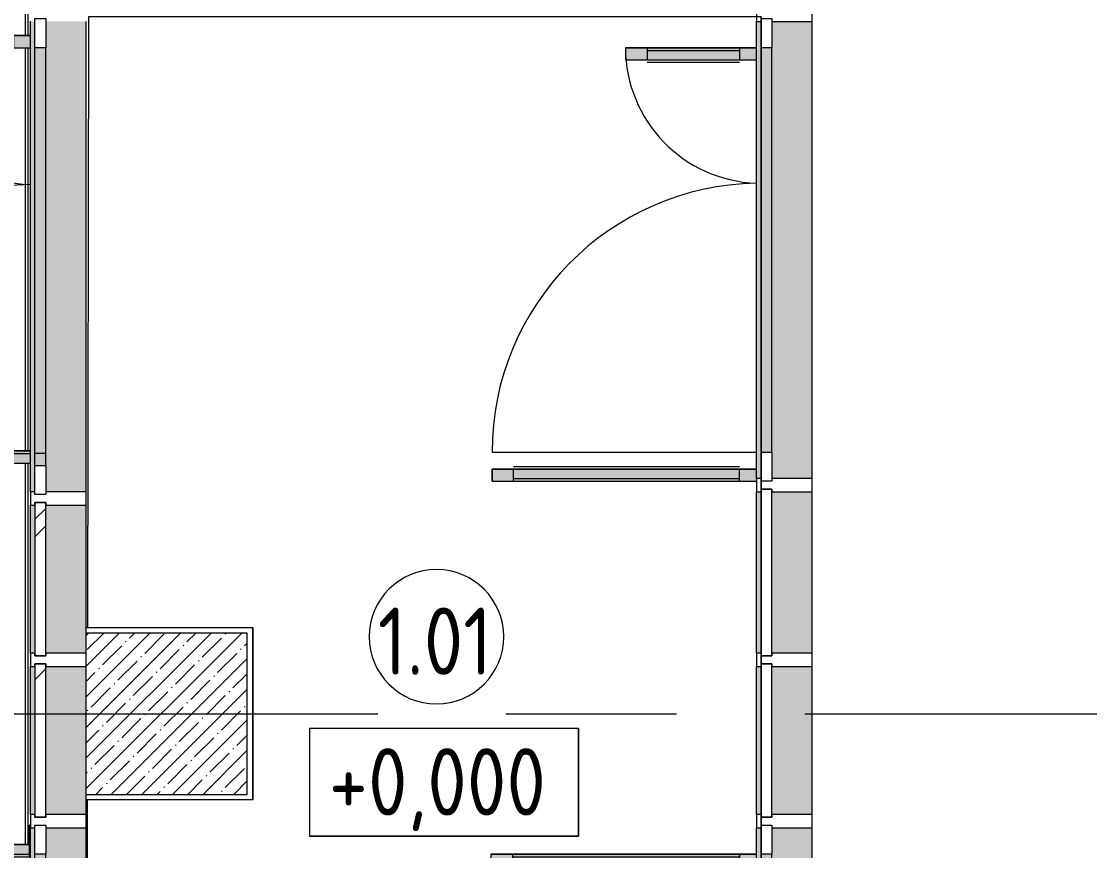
# Model space of a CAD drawing. Header units: millimetres. Extents: x -4029 to 232974, y -8553 to 104777.
# Drawn here: x 3821 to 7791, y 17641 to 20725 of the extents above; entities that cross this region are included whole.
import ezdxf

# ---------------------------------------------------------------- set-up
doc = ezdxf.new("R2010")
doc.units = ezdxf.units.MM
doc.linetypes.add('Осевая', pattern=[3175, 635, -476.25, 1587.5, -476.25])
for name, color, linetype, lineweight in [('A-AREA-BNDY', 7, 'Continuous', 9), ('A-AREA-IDEN', 7, 'Continuous', 9), ('A-GLAZ-CURT', 7, 'Continuous', 9), ('A-GLAZ-CWMG', 7, 'Continuous', 9), ('G-ANNO-DIMS', 7, 'Continuous', 9), ('S-COLS', 7, 'Continuous', 9), ('Оси-2', 7, 'Осевая', 9)]:
    doc.layers.add(name, color=color, linetype=linetype, lineweight=lineweight)
for name, color, linetype, lineweight, true_color in [('A-DETL-GENF-2', 7, 'Continuous', 9, 0xe2e2e2), ('A-DETL-GENF-3', 7, 'Continuous', 9, 0xaaaaaa), ('A-DOOR-1', 7, 'Continuous', 9, 0xaaaaaa), ('A-FLOR-1', 7, 'Continuous', 9, 0xaaaaaa), ('A-GLAZ-CWMG-1', 7, 'Continuous', 9, 0x383e42)]:
    doc.layers.add(name, color=color, linetype=linetype, lineweight=lineweight, true_color=true_color)
doc.styles.add('GOST Common', font='', dxfattribs={"width": 0.9, "height": 250})
doc.styles.get('GOST Common').set_extended_font_data('GOST Common')

# ---------------------------------------------------------------- blocks, each defined once
blk = doc.blocks.new('Системная панель - Стекло - 40мм-32257947-План монтажа стен и перегородок 1 этажа в осях 1-12')
at = {"layer": 'A-GLAZ-CURT'}
h = blk.add_hatch(dxfattribs=at)
h.set_pattern_fill('FP_33', color=256, style=0, pattern_type=2)
h.set_pattern_definition([(135, (18575, -6670), (-282.843, -282.843), [200, -600]), (135, (18675, -6870), (-282.843, -282.843), [600, -200]), (135, (18775, -6470), (-282.843, -282.843), [200, -600])])
h.paths.add_polyline_path([(310, 0), (310, 40), (-310, 40), (-310, 0), (300, 0)])
for p, q in [((310, 40), (-310, 40)), ((-310, 40), (-310, 0)), ((310, 0), (310, 40)), ((-310, 0), (310, 0))]:
    blk.add_line(p, q, dxfattribs=at)
blk = doc.blocks.new('Прямоугольный импост - Импост структурный с накладкой - 190мм-32257948-План монтажа стен и перегородок 1 этажа в осях 1-12')
at = {"layer": 'A-GLAZ-CWMG-1'}
for points in [[(6553, 18375), (6570, 18375), (6570, 18975), (6553, 18975), (6553, 18409.4)], [(6610, 18375), (6760, 18375), (6760, 18975), (6610, 18975), (6610, 18478.6)]]:
    blk.add_hatch(color=256, dxfattribs=at).paths.add_polyline_path(points)
at = {"layer": 'A-GLAZ-CWMG'}
for p, q in [((6553, 18375), (6553, 18975)), ((6760, 18375), (6760, 18975))]:
    blk.add_line(p, q, dxfattribs=at)
blk = doc.blocks.new('Прямоугольный импост - Импост структурный с накладкой - 190мм-32257698-План монтажа стен и перегородок 1 этажа в осях 1-12')
at = {"layer": 'A-GLAZ-CWMG-1'}
for points in [[(6570, 16025), (6570, 17725), (6553, 17725), (6553, 16025)], [(6610, 16025), (6760, 16025), (6760, 17725), (6610, 17725), (6610, 16123)], [(6570, 16123), (6610, 16123), (6610, 17627), (6570, 17627), (6570, 16953)]]:
    blk.add_hatch(color=256, dxfattribs=at).paths.add_polyline_path(points)
at = {"layer": 'A-GLAZ-CWMG'}
for p, q in [((6553, 16025), (6553, 17725)), ((6760, 16025), (6760, 17725)), ((6570, 16123), (6570, 17627)), ((6610, 16123), (6610, 17627))]:
    blk.add_line(p, q, dxfattribs=at)
blk = doc.blocks.new('Прямоугольный импост - Импост структурный с накладкой - 190мм-22862222-План монтажа стен и перегородок 1 этажа в осях 1-12')
at = {"layer": 'A-GLAZ-CWMG'}
for p, q in [((-25, 0), (-25, 17)), ((-25, 17), (25, 17)), ((25, 0), (15, 0)), ((15, 0), (15, -40)), ((25, 17), (25, 0)), ((-25, -190), (-25, -40)), ((15, -40), (25, -40)), ((25, -40), (25, -190)), ((25, -190), (-25, -190))]:
    blk.add_line(p, q, dxfattribs=at)
blk = doc.blocks.new('Прямоугольный импост - Импост структурный с накладкой - 190мм-V17-План монтажа стен и перегородок 1 этажа в осях 1-12')
at = {"layer": 'A-GLAZ-CWMG'}
for p, q in [((-25, 0), (-25, 17)), ((-25, 17), (25, 17)), ((-15, 0), (-25, 0)), ((-15, -40), (-15, 0)), ((25, 17), (25, 0)), ((-25, -190), (-25, -40)), ((-25, -40), (-15, -40)), ((25, -40), (25, -190)), ((25, -190), (-25, -190))]:
    blk.add_line(p, q, dxfattribs=at)
blk = doc.blocks.new('Дверь_Витражная_остекление_ - ДВН_ДАО_Главный вход_1800 в свету 4-32257700-План монтажа стен и перегородок 1 этажа в осях 1-12')
at = {"layer": 'A-DETL-GENF-2'}
for points in [[(-707, -416.2), (-707, -17), (-752, -17), (-752, -1004), (-707, -1004), (-707, -698.4)], [(860, -256.6), (860, -17), (815, -17), (815, -500), (860, -500)]]:
    blk.add_hatch(color=256, dxfattribs=at).paths.add_polyline_path(points)
at = {"layer": 'A-DETL-GENF-3'}
for p, q in [((-752, -1004), (-752, -17)), ((-752, -17), (-752, -1004)), ((-707, -1004), (-707, -17)), ((-707, -1004), (-707, -17)), ((815, -500), (815, -17)), ((815, -17), (815, -500)), ((860, -500), (860, -17)), ((860, -500), (860, -17)), ((-752, -80), (-707, -80)), ((-742, -924), (-742, -80)), ((-698, -924), (-698, -80)), ((806, -420), (806, -80)), ((860, -80), (815, -80)), ((850, -420), (850, -80)), ((860, -420), (815, -420)), ((860, -500), (815, -500)), ((815, -500), (860, -500)), ((-752, -924), (-707, -924)), ((-752, -1004), (-707, -1004)), ((-752, -1004), (-707, -1004))]:
    blk.add_line(p, q, dxfattribs=at)
at = {"layer": 'A-DOOR-1'}
for p, q in [((-860, 40), (-752, 40)), ((-860, 0), (-860, 40)), ((-752, 40), (-752, 0)), ((752, 40), (860, 40)), ((752, 0), (752, 40)), ((860, 40), (860, 0)), ((-752, 0), (-860, 0)), ((-752, -1004), (-752, -17)), ((860, 0), (752, 0)), ((752, -500), (752, -17))]:
    blk.add_line(p, q, dxfattribs=at)
for centre, radius, start, end in [((-752, 0), 1004, 270, 359.0271), ((752, 0), 500, 181.958, 270)]:
    blk.add_arc(centre, radius, start, end, dxfattribs=at)
blk = doc.blocks.new('Прямоугольный импост - Импост структурный с накладкой - 190мм-23190277-План монтажа стен и перегородок 1 этажа в осях 1-12')
at = {"layer": 'A-GLAZ-CWMG-1'}
for points in [[(3871.1, 19950.1), (3871.1, 20725.1), (3854.1, 20725.1), (3854.1, 19950.1), (3861.1, 19950.1)], [(4031.1, 19950.1), (4061.1, 19950.1), (4060, 20725.1), (3911.1, 20725.1), (3911.1, 19950.1), (4006.1, 19950.1)], [(3871.1, 19950.1), (3911.1, 19950.1), (3910, 20627.1), (3871.1, 20627.1), (3871.1, 20132.9)]]:
    blk.add_hatch(color=256, dxfattribs=at).paths.add_polyline_path(points)
at = {"layer": 'A-GLAZ-CWMG'}
for p, q in [((3854.1, 19950.1), (3854.1, 20725.1)), ((4061.1, 19950.1), (4061.1, 20725)), ((3871.1, 19950.1), (3871.1, 20627.1)), ((3911.1, 19950.1), (3911.1, 20627.1))]:
    blk.add_line(p, q, dxfattribs=at)
blk = doc.blocks.new('BSC_Колонна _Прямоугольная - 600х600-17858062-План монтажа стен и перегородок 1 этажа в осях 1-12')
at = {"layer": 'S-COLS'}
h = blk.add_hatch(dxfattribs=at)
h.set_pattern_fill('FP_73', color=256, style=0, pattern_type=2)
h.set_pattern_definition([(45, (-4360, -18150), (-57.02463, 57.02463), []), (45, (-4302.975, -18150), (-57.02463, 57.02463), [100.806, -20.161, 3.353, -16.808])])
h.paths.add_polyline_path([(300, -300), (300, 300), (-300, 300), (-300, -300), (-151.3, -300)])
for p, q in [((300, 300), (-300, 300)), ((-300, 300), (-300, -300)), ((300, -300), (300, 300)), ((-300, -300), (300, -300))]:
    blk.add_line(p, q, dxfattribs=at)
blk = doc.blocks.new('Дверь_Витражная_остекление_ - ДВН_ДАО_Главный вход_1800 в свету 3-32257949-План монтажа стен и перегородок 1 этажа в осях 1-12')
at = {"layer": 'A-DETL-GENF-2'}
for points in [[(-707, -109.5), (-707, -17), (-752, -17), (-752, -504), (-707, -504), (-707, -135.7)], [(860, -256.6), (860, -17), (815, -17), (815, -1000), (860, -1000)]]:
    blk.add_hatch(color=256, dxfattribs=at).paths.add_polyline_path(points)
at = {"layer": 'A-DETL-GENF-3'}
for p, q in [((-752, -504), (-752, -17)), ((-752, -17), (-752, -504)), ((-707, -504), (-707, -17)), ((-707, -504), (-707, -17)), ((815, -1000), (815, -17)), ((815, -17), (815, -1000)), ((860, -1000), (860, -17)), ((860, -1000), (860, -17)), ((-752, -80), (-707, -80)), ((-742, -424), (-742, -80)), ((-698, -424), (-698, -80)), ((806, -920), (806, -80)), ((860, -80), (815, -80)), ((850, -920), (850, -80)), ((-752, -424), (-707, -424)), ((-752, -504), (-707, -504)), ((-752, -504), (-707, -504)), ((860, -920), (815, -920)), ((860, -1000), (815, -1000)), ((815, -1000), (860, -1000))]:
    blk.add_line(p, q, dxfattribs=at)
at = {"layer": 'A-DOOR-1'}
for p, q in [((-860, 40), (-752, 40)), ((-860, 0), (-860, 40)), ((-752, 40), (-752, 0)), ((752, 40), (860, 40)), ((752, 0), (752, 40)), ((860, 40), (860, 0)), ((-752, 0), (-860, 0)), ((-752, -504), (-752, -17)), ((860, 0), (752, 0)), ((752, -1000), (752, -17))]:
    blk.add_line(p, q, dxfattribs=at)
for centre, radius, start, end in [((-752, 0), 504, 270, 358.0576), ((752, 0), 1000, 180.9768, 270)]:
    blk.add_arc(centre, radius, start, end, dxfattribs=at)
blk = doc.blocks.new('Системная панель - Стекло - 40мм-23926328-План монтажа стен и перегородок 1 этажа в осях 1-12')
at = {"layer": 'A-GLAZ-CURT'}
h = blk.add_hatch(dxfattribs=at)
h.set_pattern_fill('FP_77', color=256, style=0, pattern_type=2)
h.set_pattern_definition([(135, (17950, -6670), (-282.843, -282.843), [200, -600]), (135, (18050, -6870), (-282.843, -282.843), [600, -200]), (135, (18150, -6470), (-282.843, -282.843), [200, -600])])
h.paths.add_polyline_path([(285, 0), (285, 40), (-285, 40), (-285, 0), (275, 0)])
for p, q in [((285, 40), (-285, 40)), ((-285, 40), (-285, 0)), ((285, 0), (285, 40)), ((-285, 0), (285, 0))]:
    blk.add_line(p, q, dxfattribs=at)
blk = doc.blocks.new('Прямоугольный импост - Импост структурный с накладкой - 190мм-23926323-План монтажа стен и перегородок 1 этажа в осях 1-12')
at = {"layer": 'A-GLAZ-CWMG-1'}
for points in [[(6553, 17775), (6570, 17775), (6570, 18325), (6553, 18325), (6553, 18012.9)], [(6760, 17775), (6760, 18325), (6610, 18325), (6610, 17775)]]:
    blk.add_hatch(color=256, dxfattribs=at).paths.add_polyline_path(points)
at = {"layer": 'A-GLAZ-CWMG'}
for p, q in [((6553, 17775), (6553, 18325)), ((6760, 17775), (6760, 18325))]:
    blk.add_line(p, q, dxfattribs=at)
blk = doc.blocks.new('Прямоугольный импост - Импост структурный с накладкой - 190мм-V50-План монтажа стен и перегородок 1 этажа в осях 1-12')
at = {"layer": 'A-GLAZ-CWMG'}
for p, q in [((-25, 0), (-25, 17)), ((-25, 17), (25, 17)), ((-15, 0), (-25, 0)), ((-15, -40), (-15, 0)), ((25, 0), (15, 0)), ((15, 0), (15, -40)), ((25, 17), (25, 0)), ((-25, -190), (-25, -40)), ((-25, -40), (-15, -40)), ((15, -40), (25, -40)), ((25, -40), (25, -190)), ((25, -190), (-25, -190))]:
    blk.add_line(p, q, dxfattribs=at)
blk = doc.blocks.new('Прямоугольный импост - Импост структурный с накладкой - 170мм-23186685-План монтажа стен и перегородок 1 этажа в осях 1-12')
at = {"layer": 'A-GLAZ-CWMG'}
for p, q in [((3836.1, 20672.1), (3836.1, 27150.1)), ((3846.1, 20672.1), (3846.1, 27150.1)), ((3836.1, 19127.1), (3836.1, 20627.1)), ((3846.1, 19127.1), (3846.1, 20627.1)), ((3836.1, 17663.1), (3836.1, 19082.1)), ((3846.1, 17663.1), (3846.1, 19082.1))]:
    blk.add_line(p, q, dxfattribs=at)
blk = doc.blocks.new('Прямоугольный импост - Импост структурный с накладкой - 190мм-23933667-План монтажа стен и перегородок 1 этажа в осях 1-12')
at = {"layer": 'A-GLAZ-CWMG-1'}
for points in [[(3861.1, 19150.1), (3871.1, 19150.1), (3871.1, 19950.1), (3854.1, 19950.1), (3854.1, 19150.1)], [(3871.1, 19150.1), (3911.1, 19150.1), (3910, 19950.1), (3871.1, 19950.1)], [(4060, 19150.1), (4061.1, 19150.1), (4060, 19950.1), (3911.1, 19950.1), (3911.1, 19150.1), (4031.1, 19150.1)]]:
    blk.add_hatch(color=256, dxfattribs=at).paths.add_polyline_path(points)
at = {"layer": 'A-GLAZ-CWMG'}
for p, q in [((3854.1, 19150.1), (3854.1, 19950.1)), ((3871.1, 19150.1), (3871.1, 19950.1)), ((3911.1, 19150.1), (3911.1, 19950.1)), ((4061.1, 19150.1), (4061.1, 19950.1))]:
    blk.add_line(p, q, dxfattribs=at)
blk = doc.blocks.new('Дверь_Витражная_СКБ_2Ст - ВН-1_ ДВН_ДАО_Главный вход_1800 в свету 3-31912953-План монтажа стен и перегородок 1 этажа в осях 1-12')
at = {"layer": 'A-DETL-GENF-2'}
for points in [[(-777, -17), (-822, -17), (-822, -554), (-777, -554), (-777, -25)], [(768, -17), (723, -17), (723, -1000), (768, -1000), (768, -25)]]:
    blk.add_hatch(color=256, dxfattribs=at).paths.add_polyline_path(points)
at = {"layer": 'A-DETL-GENF-3'}
for p, q in [((732, 40), (732, 0)), ((732, 40), (732, 0)), ((-822, -554), (-822, -17)), ((-822, -17), (-822, -554)), ((-777, -554), (-777, -17)), ((-777, -554), (-777, -17)), ((723, -1000), (723, -17)), ((723, -17), (723, -1000)), ((768, -1000), (768, -17)), ((768, -1000), (768, -17)), ((-822, -80), (-777, -80)), ((-812, -474), (-812, -80)), ((-768, -474), (-768, -80)), ((714, -920), (714, -80)), ((768, -80), (723, -80)), ((758, -920), (758, -80)), ((-822, -474), (-777, -474)), ((-822, -554), (-777, -554)), ((-822, -554), (-777, -554)), ((768, -920), (723, -920)), ((768, -1000), (723, -1000)), ((723, -1000), (768, -1000))]:
    blk.add_line(p, q, dxfattribs=at)
at = {"layer": 'A-DOOR-1'}
for p, q in [((-885, 40), (-777, 40)), ((-885, 0), (-885, 40)), ((-777, 40), (-777, 0)), ((777, 40), (885, 40)), ((777, 0), (777, 40)), ((885, 40), (885, 0)), ((-777, 0), (-885, 0)), ((-822, -554), (-822, -17)), ((732, -1000), (732, -17)), ((885, 0), (777, 0))]:
    blk.add_line(p, q, dxfattribs=at)
for centre, radius, start, end in [((-822, 0), 554, 270, 358.2329), ((732, 0), 1000, 180.9768, 270)]:
    blk.add_arc(centre, radius, start, end, dxfattribs=at)
blk = doc.blocks.new('Системная панель - Стекло - 40мм-V61-План монтажа стен и перегородок 1 этажа в осях 1-12')
at = {"layer": 'A-GLAZ-CURT'}
h = blk.add_hatch(dxfattribs=at)
h.set_pattern_fill('FP_93', color=256, style=0, pattern_type=2)
h.set_pattern_definition([(135, (17950.12, -3971.1), (-282.843, -282.843), [200, -600]), (135, (18050.12, -4171.1), (-282.843, -282.843), [600, -200]), (135, (18150.12, -3771.1), (-282.843, -282.843), [200, -600])])
h.paths.add_polyline_path([(285, 15), (285, 40), (-285, 38.9), (-285, 0), (285, 0)])
for p, q in [((285, 40), (-285, 40)), ((-285, 40), (-285, 0)), ((285, 0), (285, 40)), ((-285, 0), (285, 0))]:
    blk.add_line(p, q, dxfattribs=at)
blk = doc.blocks.new('Прямоугольный импост - Импост структурный с накладкой - 190мм-V62-План монтажа стен и перегородок 1 этажа в осях 1-12')
at = {"layer": 'A-GLAZ-CWMG-1'}
for points in [[(3861.1, 17775.1), (3871.1, 17775.1), (3871.1, 18325.1), (3854.1, 18325.1), (3854.1, 17775.1)], [(4060, 17775.1), (4061.1, 17775.1), (4060, 18325.1), (3911.1, 18325.1), (3911.1, 17775.1), (4031.1, 17775.1)]]:
    blk.add_hatch(color=256, dxfattribs=at).paths.add_polyline_path(points)
at = {"layer": 'A-GLAZ-CWMG'}
for p, q in [((3854.1, 17775.1), (3854.1, 18325.1)), ((4061.1, 17775.1), (4061.1, 17850))]:
    blk.add_line(p, q, dxfattribs=at)
blk = doc.blocks.new('Прямоугольный импост - Импост структурный с накладкой - 190мм-V63-План монтажа стен и перегородок 1 этажа в осях 1-12')
at = {"layer": 'A-GLAZ-CWMG'}
for p, q in [((-25, 0), (-25, 17)), ((-25, 17), (25, 17)), ((-15, 0), (-25, 0)), ((-15, -40), (-15, 0)), ((25, 0), (15, 0)), ((15, 0), (15, -40)), ((25, 17), (25, 0)), ((-25, -188.9), (-25, -40)), ((-25, -40), (-15, -40)), ((15, -40), (25, -40)), ((25, -40), (25, -188.9))]:
    blk.add_line(p, q, dxfattribs=at)
blk = doc.blocks.new('Дверь_Витражная_СКБ_2Ст - ВН-1_ ДВН_ДАО_Главный вход_1800 в свету 4-31912968-План монтажа стен и перегородок 1 этажа в осях 1-12')
at = {"layer": 'A-DETL-GENF-2'}
for points in [[(-777, -20), (-777, -17), (-885, -17), (-885, -20), (-873.2, -20)], [(-768, -25), (-768, -20), (-813, -20), (-813, -1020), (-768, -1020), (-768, -35)], [(777, -25), (777, -20), (732, -20), (732, -574), (777, -574), (777, -35)], [(885, -20), (885, -10), (875, -10), (875, -17), (777, -17), (777, -20), (875, -20)]]:
    blk.add_hatch(color=256, dxfattribs=at).paths.add_polyline_path(points)
at = {"layer": 'A-DETL-GENF-3'}
for p, q in [((-885, -20), (-885, -17)), ((-885, -17), (-885, -20)), ((-777, -20), (-885, -20)), ((-885, -20), (-777, -20)), ((-768, -20), (-813, -20)), ((-813, -1020), (-813, -20)), ((-768, -20), (-813, -20)), ((-813, -20), (-813, -1020)), ((-777, -17), (-777, -20)), ((-777, -20), (-777, -17)), ((-768, -1020), (-768, -20)), ((-768, -1020), (-768, -20)), ((732, -20), (777, -20)), ((732, -574), (732, -20)), ((732, -20), (732, -574)), ((777, -20), (732, -20)), ((777, -17), (777, -20)), ((777, -17), (777, -20)), ((777, -574), (777, -20)), ((777, -574), (777, -20)), ((777, -20), (885, -20)), ((777, -20), (885, -20)), ((885, -20), (885, -10)), ((885, -20), (885, -10)), ((-813, -100), (-768, -100)), ((-803, -940), (-803, -100)), ((-759, -940), (-759, -100)), ((723, -494), (723, -100)), ((777, -100), (732, -100)), ((767, -494), (767, -100)), ((777, -494), (732, -494)), ((777, -574), (732, -574)), ((732, -574), (777, -574)), ((-813, -940), (-768, -940)), ((-813, -1020), (-768, -1020)), ((-813, -1020), (-768, -1020))]:
    blk.add_line(p, q, dxfattribs=at)
at = {"layer": 'A-DOOR-1'}
for p, q in [((-885, 40), (-777, 40)), ((-885, 0), (-885, 40)), ((-777, 40), (-777, 0)), ((777, 40), (885, 40)), ((777, 0), (777, 40)), ((885, 40), (885, 0)), ((-777, 0), (-885, 0)), ((-777, -1020), (-777, -20)), ((885, 0), (777, 0)), ((777, -574), (777, -20))]:
    blk.add_line(p, q, dxfattribs=at)
for centre, radius, start, end in [((-777, -20), 1000, 270, 0), ((777, -20), 554, 180, 270)]:
    blk.add_arc(centre, radius, start, end, dxfattribs=at)
blk = doc.blocks.new('Прямоугольный импост - Импост структурный с накладкой - 190мм-23933759-План монтажа стен и перегородок 1 этажа в осях 1-12')
at = {"layer": 'A-GLAZ-CWMG-1'}
for points in [[(3861.1, 17550.1), (3871.1, 17550.1), (3871.1, 17725.1), (3854.1, 17725.1), (3854.1, 17550.1)], [(4031.1, 17550.1), (4061.1, 17550.1), (4060, 17725.1), (3911.1, 17725.1), (3911.1, 17550.1), (4006.1, 17550.1)], [(3911.1, 17550.1), (3910, 17627.1), (3871.1, 17627.1), (3871.1, 17550.1), (3910, 17550.1)]]:
    blk.add_hatch(color=256, dxfattribs=at).paths.add_polyline_path(points)
at = {"layer": 'A-GLAZ-CWMG'}
for p, q in [((3854.1, 17550.1), (3854.1, 17725.1)), ((4061.1, 17550.1), (4061.1, 17725.1)), ((3871.1, 17550.1), (3871.1, 17627.1)), ((3911.1, 17550.1), (3911.1, 17627.1))]:
    blk.add_line(p, q, dxfattribs=at)
blk = doc.blocks.new('Прямоугольный импост - Импост структурный с накладкой - 190мм-23933741-План монтажа стен и перегородок 1 этажа в осях 1-12')
at = {"layer": 'A-GLAZ-CWMG'}
for p, q in [((-25, 0), (-25, 17)), ((-25, 17), (25, 17)), ((-15, 0), (-25, 0)), ((-15, -40), (-15, 0)), ((25, 17), (25, 0)), ((-25, -190), (-25, -40)), ((-25, -40), (-15, -40)), ((25, -40), (25, -190)), ((25, -190), (-25, -190))]:
    blk.add_line(p, q, dxfattribs=at)
blk = doc.blocks.new('Системная панель - Стекло - 40мм-V65-План монтажа стен и перегородок 1 этажа в осях 1-12')
at = {"layer": 'A-GLAZ-CURT'}
h = blk.add_hatch(dxfattribs=at)
h.set_pattern_fill('FP_103', color=256, style=0, pattern_type=2)
h.set_pattern_definition([(135, (18550.12, -3971.1), (-282.843, -282.843), [200, -600]), (135, (18650.12, -4171.1), (-282.843, -282.843), [600, -200]), (135, (18750.12, -3771.1), (-282.843, -282.843), [200, -600])])
h.paths.add_polyline_path([(285, 0), (285, 40), (-285, 38.9), (-285, 0), (107.2, 0)])
for p, q in [((285, 40), (-285, 40)), ((-285, 40), (-285, 0)), ((285, 0), (285, 40)), ((-285, 0), (285, 0))]:
    blk.add_line(p, q, dxfattribs=at)
blk = doc.blocks.new('Прямоугольный импост - Импост структурный с накладкой - 190мм-V66-План монтажа стен и перегородок 1 этажа в осях 1-12')
at = {"layer": 'A-GLAZ-CWMG-1'}
for points in [[(3861.1, 18375.1), (3871.1, 18375.1), (3871.1, 18925.1), (3854.1, 18925.1), (3854.1, 18375.1)], [(4031.1, 18375.1), (4060, 18375.1), (4060, 18925.1), (3911.1, 18925.1), (3911.1, 18375.1), (4006.1, 18375.1)]]:
    blk.add_hatch(color=256, dxfattribs=at).paths.add_polyline_path(points)
at = {"layer": 'A-GLAZ-CWMG'}
for p, q in [((3854.1, 18375.1), (3854.1, 18925.1)), ((4061.1, 18450), (4061.1, 18925.1))]:
    blk.add_line(p, q, dxfattribs=at)
blk = doc.blocks.new('Прямоугольный импост - Импост структурный с накладкой - 190мм-V67-План монтажа стен и перегородок 1 этажа в осях 1-12')
at = {"layer": 'A-GLAZ-CWMG'}
for p, q in [((-25, 0), (-25, 17)), ((-25, 17), (25, 17)), ((25, 0), (15, 0)), ((15, 0), (15, -40)), ((25, 17), (25, 0)), ((-25, -190), (-25, -40)), ((15, -40), (25, -40)), ((25, -40), (25, -190)), ((25, -190), (-25, -190))]:
    blk.add_line(p, q, dxfattribs=at)
blk = doc.blocks.new('Прямоугольный импост - Импост структурный с накладкой - 190мм-23933668-План монтажа стен и перегородок 1 этажа в осях 1-12')
at = {"layer": 'A-GLAZ-CWMG-1'}
for points in [[(3871.1, 18975.1), (3871.1, 19150.1), (3854.1, 19150.1), (3854.1, 18975.1), (3861.1, 18975.1)], [(3911.1, 19073.1), (3910, 19150.1), (3871.1, 19150.1), (3871.1, 19073.1), (3910, 19073.1)], [(4031.1, 18975.1), (4061.1, 18975.1), (4060, 19150.1), (3911.1, 19150.1), (3911.1, 18975.1), (4006.1, 18975.1)]]:
    blk.add_hatch(color=256, dxfattribs=at).paths.add_polyline_path(points)
at = {"layer": 'A-GLAZ-CWMG'}
for p, q in [((3854.1, 18975.1), (3854.1, 19150.1)), ((3871.1, 19073.1), (3871.1, 19150.1)), ((3911.1, 19073.1), (3911.1, 19150.1)), ((4061.1, 18975.1), (4061.1, 19150.1))]:
    blk.add_line(p, q, dxfattribs=at)
blk = doc.blocks.new('Марка_Помещения - Номер-25198446-План монтажа стен и перегородок 1 этажа в осях 1-12')
at = {"layer": 'A-AREA-IDEN'}
for start, end in [(360, 180), (180, 360)]:
    blk.add_arc((0, 0), 2.5, start, end, dxfattribs=at)
blk = doc.blocks.new('Высотные отметки - 10х4_h_-17668695-План монтажа стен и перегородок 1 этажа в осях 1-12')
at = {"layer": 'G-ANNO-DIMS'}
for p, q in [((-5, 4), (-5, 0)), ((5, 4), (-5, 4)), ((5, 4), (-5, 4)), ((-5, 4), (-5, 0)), ((5, 4), (5, 0)), ((5, 0), (5, 4)), ((5, 0), (-5, 0)), ((-5, 0), (5, 0))]:
    blk.add_line(p, q, dxfattribs=at)

msp = doc.modelspace()

# ---------------------------------------------------------------- linework, layer by layer
at = {"layer": 'A-AREA-BNDY', "flags": 128}
msp.add_lwpolyline([(4660, 15341), (4660, 15200), (6160.0001, 15200), (6170.0001, 15200), (6170.0001, 15340), (6175, 15340), (6175, 15341), (6570.0001, 15341), (6570.0001, 20742), (4070.2857, 20742), (4066.1514, 18470.1992), (4681, 18470.1992), (4681, 17829.0001), (4064.9845, 17829.0001), (4060.4568, 15341)], close=True, dxfattribs=at)
msp.add_lwpolyline([(6570.0001, 20742), (6570.0001, 15493.5096), (6570.0001, 15270)], dxfattribs=at)
at = {"layer": 'A-FLOR-1'}
for p, q in [((4061.1204, 18470.3223), (4680, 18469.1961)), ((4680, 18469.1961), (4680, 17830.0001)), ((4680, 17830.0001), (4061.1204, 17830.0001))]:
    msp.add_line(p, q, dxfattribs=at)
at = {"layer": 'Оси-2'}
msp.add_line((-728.7494, 18150.0001), (36035.9723, 18150.0001), dxfattribs=at)

# ---------------------------------------------------------------- block references
at = {"layer": 'A-AREA-IDEN', "xscale": 99.99999999999993, "yscale": 99.99999999999993, "zscale": 99.99999999999993}
msp.add_blockref('Марка_Помещения - Номер-25198446-План монтажа стен и перегородок 1 этажа в осях 1-12', (5363.461, 18436.188), dxfattribs=at)
at = {"layer": 'A-DOOR-1', "rotation": 269.9999999999999}
for name, p in [('Дверь_Витражная_СКБ_2Ст - ВН-1_ ДВН_ДАО_Главный вход_1800 в свету 3-31912953-План монтажа стен и перегородок 1 этажа в осях 1-12', (3871.1204, 19850.1221)), ('Дверь_Витражная_остекление_ - ДВН_ДАО_Главный вход_1800 в свету 3-32257949-План монтажа стен и перегородок 1 этажа в осях 1-12', (6570.0001, 19875)), ('Дверь_Витражная_СКБ_2Ст - ВН-1_ ДВН_ДАО_Главный вход_1800 в свету 4-31912968-План монтажа стен и перегородок 1 этажа в осях 1-12', (3871.1204, 16850.1221)), ('Дверь_Витражная_остекление_ - ДВН_ДАО_Главный вход_1800 в свету 4-32257700-План монтажа стен и перегородок 1 этажа в осях 1-12', (6570.0001, 16875))]:
    msp.add_blockref(name, p, dxfattribs=at)
at = {"layer": 'A-GLAZ-CURT', "rotation": 269.9999999999999}
for name, p in [('Системная панель - Стекло - 40мм-32257947-План монтажа стен и перегородок 1 этажа в осях 1-12', (6570.0001, 18675)), ('Системная панель - Стекло - 40мм-V65-План монтажа стен и перегородок 1 этажа в осях 1-12', (3871.1204, 18650.1221)), ('Системная панель - Стекло - 40мм-V61-План монтажа стен и перегородок 1 этажа в осях 1-12', (3871.1204, 18050.1221)), ('Системная панель - Стекло - 40мм-23926328-План монтажа стен и перегородок 1 этажа в осях 1-12', (6570.0001, 18050))]:
    msp.add_blockref(name, p, dxfattribs=at)
at = {"layer": 'A-GLAZ-CWMG'}
for name, p in [('Прямоугольный импост - Импост структурный с накладкой - 170мм-23186685-План монтажа стен и перегородок 1 этажа в осях 1-12', (0, 0)), ('Прямоугольный импост - Импост структурный с накладкой - 190мм-23190277-План монтажа стен и перегородок 1 этажа в осях 1-12', (0, 0)), ('Прямоугольный импост - Импост структурный с накладкой - 190мм-32257698-План монтажа стен и перегородок 1 этажа в осях 1-12', (0, 3000)), ('Прямоугольный импост - Импост структурный с накладкой - 190мм-23933667-План монтажа стен и перегородок 1 этажа в осях 1-12', (0, 0)), ('Прямоугольный импост - Импост структурный с накладкой - 190мм-23933668-План монтажа стен и перегородок 1 этажа в осях 1-12', (0, 0)), ('Прямоугольный импост - Импост структурный с накладкой - 190мм-32257948-План монтажа стен и перегородок 1 этажа в осях 1-12', (0, 0)), ('Прямоугольный импост - Импост структурный с накладкой - 190мм-V66-План монтажа стен и перегородок 1 этажа в осях 1-12', (0, 0)), ('Прямоугольный импост - Импост структурный с накладкой - 190мм-V62-План монтажа стен и перегородок 1 этажа в осях 1-12', (0, 0)), ('Прямоугольный импост - Импост структурный с накладкой - 190мм-23926323-План монтажа стен и перегородок 1 этажа в осях 1-12', (0, 0)), ('Прямоугольный импост - Импост структурный с накладкой - 190мм-23933759-План монтажа стен и перегородок 1 этажа в осях 1-12', (0, 0)), ('Прямоугольный импост - Импост структурный с накладкой - 190мм-32257698-План монтажа стен и перегородок 1 этажа в осях 1-12', (0, 0))]:
    msp.add_blockref(name, p, dxfattribs=at)
at = {"layer": 'A-GLAZ-CWMG', "extrusion": (0, 0, -1), "rotation": 270.0000000000001}
for name, p in [('Прямоугольный импост - Импост структурный с накладкой - 190мм-V17-План монтажа стен и перегородок 1 этажа в осях 1-12', (-6570.0001, 20750)), ('Прямоугольный импост - Импост структурный с накладкой - 190мм-22862222-План монтажа стен и перегородок 1 этажа в осях 1-12', (-6570.0001, 19000)), ('Прямоугольный импост - Импост структурный с накладкой - 190мм-V67-План монтажа стен и перегородок 1 этажа в осях 1-12', (-3871.1204, 18950.1221)), ('Прямоугольный импост - Импост структурный с накладкой - 190мм-V63-План монтажа стен и перегородок 1 этажа в осях 1-12', (-3871.1204, 18350.1221)), ('Прямоугольный импост - Импост структурный с накладкой - 190мм-V50-План монтажа стен и перегородок 1 этажа в осях 1-12', (-6570.0001, 18350)), ('Прямоугольный импост - Импост структурный с накладкой - 190мм-23933741-План монтажа стен и перегородок 1 этажа в осях 1-12', (-3871.1204, 17750.1221)), ('Прямоугольный импост - Импост структурный с накладкой - 190мм-V17-План монтажа стен и перегородок 1 этажа в осях 1-12', (-6570.0001, 17750))]:
    msp.add_blockref(name, p, dxfattribs=at)
at = {"layer": 'G-ANNO-DIMS', "xscale": 99.99999999999993, "yscale": 99.99999999999993, "zscale": 99.99999999999993}
msp.add_blockref('Высотные отметки - 10х4_h_-17668695-План монтажа стен и перегородок 1 этажа в осях 1-12', (5391.571, 17694.8286), dxfattribs=at)
at = {"layer": 'S-COLS'}
msp.add_blockref('BSC_Колонна _Прямоугольная - 600х600-17858062-План монтажа стен и перегородок 1 этажа в осях 1-12', (4360, 18150.0001), dxfattribs=at)

# ---------------------------------------------------------------- texts
at = {"layer": 'A-AREA-IDEN', "insert": (5145.4278, 18544.7473), "char_height": 250, "width": 548.35425, "attachment_point": 1, "style": 'GOST Common'}
msp.add_mtext('1.01', dxfattribs=at)
at = {"layer": 'G-ANNO-DIMS', "insert": (4962.895, 18021.5357), "char_height": 250, "width": 1028.822569, "attachment_point": 1, "line_spacing_factor": 1.022761, "style": 'GOST Common'}
msp.add_mtext('+0,000', dxfattribs=at)

doc.saveas('drawing.dxf')
